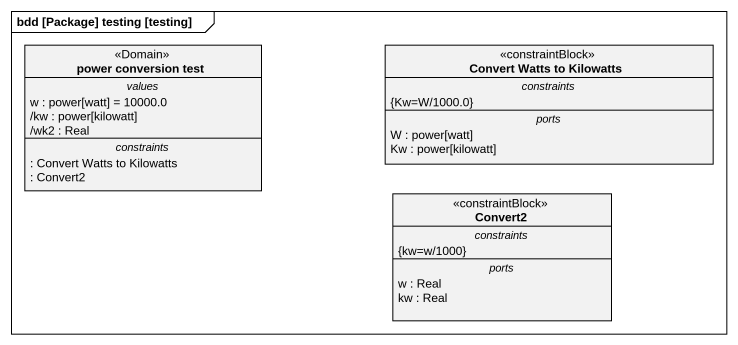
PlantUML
@startuml
mainframe bdd [Package] testing [testing]
hide circle
hide empty members
class "power conversion test" as power_conversion_test <<Domain>> {
  -- values --
  w : power[watt] = 10000.0
  /kw : power[kilowatt]
  /wk2 : Real
  -- constraints --
  : Convert Watts to Kilowatts
  : Convert2
}
class "Convert Watts to Kilowatts" as Convert_Watts_to_Kilowatts <<constraintBlock>> {
  -- constraints --
  {Kw=W/1000.0}
  -- ports --
  W : power[watt]
  Kw : power[kilowatt]
}
class Convert2 <<constraintBlock>> {
  -- constraints --
  {kw=w/1000}
  -- ports --
  w : Real
  kw : Real
}
@enduml
